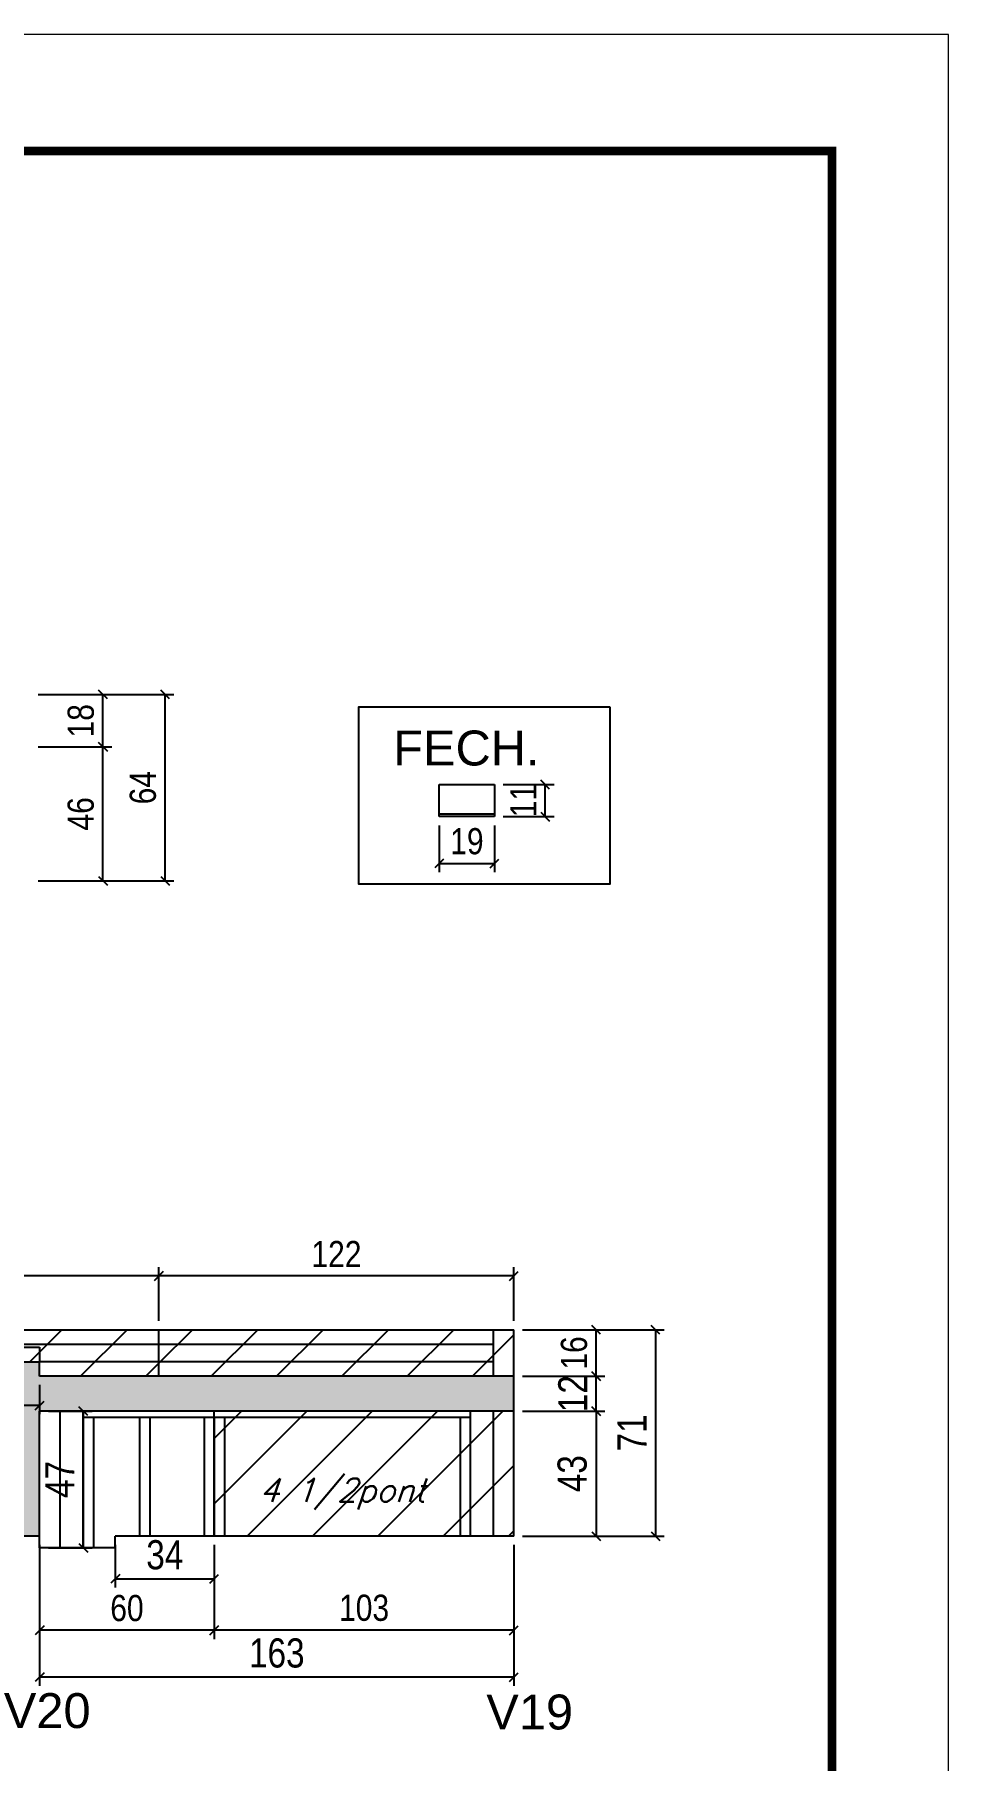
# Model space of a CAD drawing. Extents: x -10448 to -1189, y -11772 to 17235.
# Drawn here: x -9277 to -8963, y 11657 to 12250 of the extents above; entities that cross this region are included whole.
import ezdxf

# ---------------------------------------------------------------- set-up
doc = ezdxf.new("R2010")
doc.units = 0
doc.linetypes.add('DASHED', pattern=[0.75, 0.5, -0.25])
for name, color, linetype in [('5', 5, 'Continuous'), ('COTA', 241, 'Continuous'), ('Painéis', 200, 'Continuous'), ('Reaproveitamento', 251, 'Continuous'), ('SARR_2.2x7', 40, 'Continuous'), ('SARR_3.5x7', 81, 'Continuous'), ('SARR_EDITAR', 141, 'Continuous'), ('texto', 7, 'Continuous')]:
    doc.layers.add(name, color=color, linetype=linetype)
doc.layers.add('Folhas', color=255, linetype='Continuous', lineweight=9)
doc.layers.add('SARRAFO DE PRESSAO', color=251, linetype='DASHED', lineweight=9)
doc.styles.add('COTA TECNICA', font='techl___.ttf', dxfattribs={"height": 10})
doc.styles.add('COTA TECNICA-50', font='techl___.ttf', dxfattribs={"height": 9})
doc.styles.add('Romans', font='romans.shx')
doc.styles.get("Standard").update_dxf_attribs({"font": 'arial.ttf'})
doc.dimstyles.new('COTA PAINEL-50', dxfattribs={"dimtxt": 9, "dimasz": 3, "dimexe": 3, "dimexo": 3, "dimgap": 3, "dimtad": 1, "dimdec": 1, "dimzin": 12, "dimdsep": 46, "dimtxsty": 'COTA TECNICA-50', "dimblk1": 'OBLIQUE', "dimblk2": 'OBLIQUE', "dimsah": 1, "dimcen": 0.9, "dimclrd": 4, "dimclre": 4, "dimclrt": 240, "dimadec": 1, "dimazin": 3, "dimtfac": 1, "dimtdec": 1, "dimtmove": 0, "dimatfit": 3, "dimfxl": 1, "dimtolj": 1, "dimtzin": 12, "dimarcsym": 0})
doc.dimstyles.new('PAINEL', dxfattribs={"dimtxt": 10, "dimasz": 3, "dimexe": 3, "dimexo": 3, "dimgap": 3, "dimtad": 1, "dimdec": 1, "dimzin": 12, "dimdsep": 46, "dimtxsty": 'COTA TECNICA', "dimblk1": 'OBLIQUE', "dimblk2": 'OBLIQUE', "dimsah": 1, "dimcen": 0.9, "dimclrd": 4, "dimclre": 4, "dimclrt": 240, "dimadec": 1, "dimazin": 3, "dimtfac": 1, "dimtdec": 1, "dimtmove": 0, "dimatfit": 3, "dimfxl": 1, "dimtolj": 1, "dimtzin": 12, "dimarcsym": 0})
pattern_1 = [(45, (-144224.283, -11504.527), (-11.2253202, 11.2253202), [])]

# ---------------------------------------------------------------- blocks, each defined once
blk = doc.blocks.new('9999999999')
at = {"layer": 'Folhas'}
blk.add_lwpolyline([(98138.98, 34190.21), (99623.98, 34190.21), (99623.98, 35240.21), (98138.98, 35240.21)], close=True, dxfattribs=at)
at = {"layer": 'Folhas', "color": 30, "const_width": 3}
blk.add_lwpolyline([(98213.98, 34230.21), (99583.98, 34230.21), (99583.98, 35200.21), (98213.98, 35200.21)], close=True, dxfattribs=at)
blk = doc.blocks.new('_Oblique')
at = {"color": 0, "linetype": 'ByBlock', "lineweight": -2}
blk.add_line((-0.5, -0.5), (0.5, 0.5), dxfattribs=at)
blk = doc.blocks.new('*D425')
at = {"layer": 'COTA', "color": 4, "linetype": 'ByBlock', "lineweight": -2, "transparency": 16777216}
for p, q in [((-9275.63, 11730.69), (-9275.63, 11682.28)), ((-9112.63, 11730.69), (-9112.63, 11682.28)), ((-9112.63, 11685.28), (-9275.63, 11685.28))]:
    blk.add_line(p, q, dxfattribs=at)
at = {"layer": 'Defpoints', "color": 0, "linetype": 'ByBlock', "transparency": 16777216}
for p in [(-9275.63, 11733.69), (-9112.63, 11733.69), (-9275.63, 11685.28)]:
    blk.add_point(p, dxfattribs=at)
at = {"layer": 'COTA', "color": 4, "linetype": 'ByBlock', "lineweight": -2, "transparency": 16777216, "xscale": 3, "yscale": 3, "zscale": 3, "rotation": 180}
blk.add_blockref('_Oblique', (-9275.63, 11685.28), dxfattribs=at)
at = {"layer": 'COTA', "color": 4, "linetype": 'ByBlock', "lineweight": -2, "transparency": 16777216, "xscale": 3, "yscale": 3, "zscale": 3}
blk.add_blockref('_Oblique', (-9112.63, 11685.28), dxfattribs=at)
at = {"layer": 'COTA', "color": 240, "linetype": 'ByBlock', "transparency": 16777216, "insert": (-9194.13, 11693.5), "char_height": 10, "attachment_point": 5, "style": 'COTA TECNICA'}
blk.add_mtext('\\A1;163', dxfattribs=at)
blk = doc.blocks.new('*D410')
at = {"layer": 'COTA', "color": 4, "linetype": 'ByBlock', "lineweight": -2, "transparency": 16777216}
for p, q in [((-9109.63, 11776.69), (-9081.35, 11776.69)), ((-9084.35, 11776.69), (-9084.35, 11733.69)), ((-9109.63, 11733.69), (-9081.35, 11733.69))]:
    blk.add_line(p, q, dxfattribs=at)
at = {"layer": 'Defpoints', "color": 0, "linetype": 'ByBlock', "transparency": 16777216}
for p in [(-9112.63, 11776.69), (-9112.63, 11733.69), (-9084.35, 11733.69)]:
    blk.add_point(p, dxfattribs=at)
at = {"layer": 'COTA', "color": 4, "linetype": 'ByBlock', "lineweight": -2, "transparency": 16777216, "xscale": 3, "yscale": 3, "zscale": 3}
for p, rotation in [((-9084.35, 11776.69), 90), ((-9084.35, 11733.69), 270)]:
    blk.add_blockref('_Oblique', p, dxfattribs=dict(at, rotation=rotation))
at = {"layer": 'COTA', "color": 240, "linetype": 'ByBlock', "transparency": 16777216, "insert": (-9092.57, 11755.19), "char_height": 10, "attachment_point": 5, "rotation": 90, "style": 'COTA TECNICA'}
blk.add_mtext('\\A1;43', dxfattribs=at)
blk = doc.blocks.new('*D411')
at = {"layer": 'COTA', "color": 4, "linetype": 'ByBlock', "lineweight": -2, "transparency": 16777216}
for p, q in [((-9109.63, 11788.69), (-9081.35, 11788.69)), ((-9084.35, 11776.69), (-9084.35, 11788.69)), ((-9109.63, 11776.69), (-9081.35, 11776.69))]:
    blk.add_line(p, q, dxfattribs=at)
at = {"layer": 'Defpoints', "color": 0, "linetype": 'ByBlock', "transparency": 16777216}
for p in [(-9112.63, 11788.69), (-9084.35, 11788.69), (-9112.63, 11776.69)]:
    blk.add_point(p, dxfattribs=at)
at = {"layer": 'COTA', "color": 4, "linetype": 'ByBlock', "lineweight": -2, "transparency": 16777216, "xscale": 3, "yscale": 3, "zscale": 3}
for p, rotation in [((-9084.35, 11788.69), 90), ((-9084.35, 11776.69), 270)]:
    blk.add_blockref('_Oblique', p, dxfattribs=dict(at, rotation=rotation))
at = {"layer": 'COTA', "color": 240, "linetype": 'ByBlock', "transparency": 16777216, "insert": (-9092.41, 11782.69), "char_height": 10, "attachment_point": 5, "rotation": 90, "style": 'COTA TECNICA'}
blk.add_mtext('\\A1;12', dxfattribs=at)
blk = doc.blocks.new('*D393')
at = {"layer": 'COTA', "color": 4, "linetype": 'ByBlock', "lineweight": -2, "transparency": 16777216}
for p, q in [((-9109.63, 11804.69), (-9060.98, 11804.69)), ((-9063.98, 11804.69), (-9063.98, 11733.69)), ((-9109.63, 11733.69), (-9060.98, 11733.69))]:
    blk.add_line(p, q, dxfattribs=at)
at = {"layer": 'Defpoints', "color": 0, "linetype": 'ByBlock', "transparency": 16777216}
for p in [(-9112.63, 11804.69), (-9112.63, 11733.69), (-9063.98, 11733.69)]:
    blk.add_point(p, dxfattribs=at)
at = {"layer": 'COTA', "color": 4, "linetype": 'ByBlock', "lineweight": -2, "transparency": 16777216, "xscale": 3, "yscale": 3, "zscale": 3}
for p, rotation in [((-9063.98, 11804.69), 90), ((-9063.98, 11733.69), 270)]:
    blk.add_blockref('_Oblique', p, dxfattribs=dict(at, rotation=rotation))
at = {"layer": 'COTA', "color": 240, "linetype": 'ByBlock', "transparency": 16777216, "insert": (-9072.06, 11769.19), "char_height": 10, "attachment_point": 5, "rotation": 90, "style": 'COTA TECNICA'}
blk.add_mtext('\\A1;71', dxfattribs=at)
blk = doc.blocks.new('*D394')
at = {"layer": 'COTA', "color": 4, "linetype": 'ByBlock', "lineweight": -2, "transparency": 16777216}
for p, q in [((-9109.63, 11804.69), (-9081.35, 11804.69)), ((-9084.35, 11788.69), (-9084.35, 11804.69)), ((-9109.63, 11788.69), (-9081.35, 11788.69))]:
    blk.add_line(p, q, dxfattribs=at)
at = {"layer": 'Defpoints', "color": 0, "linetype": 'ByBlock', "transparency": 16777216}
for p in [(-9112.63, 11804.69), (-9084.35, 11804.69), (-9112.63, 11788.69)]:
    blk.add_point(p, dxfattribs=at)
at = {"layer": 'COTA', "color": 4, "linetype": 'ByBlock', "lineweight": -2, "transparency": 16777216, "xscale": 3, "yscale": 3, "zscale": 3}
for p, rotation in [((-9084.35, 11804.69), 90), ((-9084.35, 11788.69), 270)]:
    blk.add_blockref('_Oblique', p, dxfattribs=dict(at, rotation=rotation))
at = {"layer": 'COTA', "color": 240, "linetype": 'ByBlock', "transparency": 16777216, "insert": (-9091.94, 11796.69), "char_height": 9, "attachment_point": 5, "rotation": 90, "style": 'COTA TECNICA-50'}
blk.add_mtext('\\A1;16', dxfattribs=at)
blk = doc.blocks.new('*D415')
at = {"layer": 'COTA', "color": 4, "linetype": 'ByBlock', "lineweight": -2, "transparency": 16777216}
for p, q in [((-9234.63, 11807.69), (-9234.63, 11826.15)), ((-9112.63, 11807.69), (-9112.63, 11826.15)), ((-9112.63, 11823.15), (-9234.63, 11823.15))]:
    blk.add_line(p, q, dxfattribs=at)
at = {"layer": 'Defpoints', "color": 0, "linetype": 'ByBlock', "transparency": 16777216}
for p in [(-9234.63, 11823.15), (-9234.63, 11804.69), (-9112.63, 11804.69)]:
    blk.add_point(p, dxfattribs=at)
at = {"layer": 'COTA', "color": 4, "linetype": 'ByBlock', "lineweight": -2, "transparency": 16777216, "xscale": 3, "yscale": 3, "zscale": 3, "rotation": 180}
blk.add_blockref('_Oblique', (-9234.63, 11823.15), dxfattribs=at)
at = {"layer": 'COTA', "color": 4, "linetype": 'ByBlock', "lineweight": -2, "transparency": 16777216, "xscale": 3, "yscale": 3, "zscale": 3}
blk.add_blockref('_Oblique', (-9112.63, 11823.15), dxfattribs=at)
at = {"layer": 'COTA', "color": 240, "linetype": 'ByBlock', "transparency": 16777216, "insert": (-9173.63, 11830.7), "char_height": 9, "attachment_point": 5, "style": 'COTA TECNICA-50'}
blk.add_mtext('\\A1;122', dxfattribs=at)
blk = doc.blocks.new('*D416')
at = {"layer": 'COTA', "color": 4, "linetype": 'ByBlock', "lineweight": -2, "transparency": 16777216}
for p, q in [((-9390.66, 11807.69), (-9390.66, 11826.15)), ((-9234.63, 11807.69), (-9234.63, 11826.15)), ((-9234.63, 11823.15), (-9390.66, 11823.15))]:
    blk.add_line(p, q, dxfattribs=at)
at = {"layer": 'Defpoints', "color": 0, "linetype": 'ByBlock', "transparency": 16777216}
for p in [(-9390.66, 11823.15), (-9390.66, 11804.69), (-9234.63, 11804.69)]:
    blk.add_point(p, dxfattribs=at)
at = {"layer": 'COTA', "color": 4, "linetype": 'ByBlock', "lineweight": -2, "transparency": 16777216, "xscale": 3, "yscale": 3, "zscale": 3, "rotation": 180}
blk.add_blockref('_Oblique', (-9390.66, 11823.15), dxfattribs=at)
at = {"layer": 'COTA', "color": 4, "linetype": 'ByBlock', "lineweight": -2, "transparency": 16777216, "xscale": 3, "yscale": 3, "zscale": 3}
blk.add_blockref('_Oblique', (-9234.63, 11823.15), dxfattribs=at)
at = {"layer": 'COTA', "color": 240, "linetype": 'ByBlock', "transparency": 16777216, "insert": (-9312.64, 11830.75), "char_height": 9, "attachment_point": 5, "style": 'COTA TECNICA-50'}
blk.add_mtext('\\A1;156', dxfattribs=at)
blk = doc.blocks.new('*D401')
at = {"layer": 'COTA', "color": 4, "linetype": 'ByBlock', "lineweight": -2, "transparency": 16777216}
for p, q in [((-9276.16, 12005.02), (-9250.87, 12005.02)), ((-9253.87, 11959.02), (-9253.87, 12005.02)), ((-9276.16, 11959.02), (-9250.87, 11959.02))]:
    blk.add_line(p, q, dxfattribs=at)
at = {"layer": 'Defpoints', "color": 0, "linetype": 'ByBlock', "transparency": 16777216}
for p in [(-9279.16, 12005.02), (-9253.87, 12005.02), (-9279.16, 11959.02)]:
    blk.add_point(p, dxfattribs=at)
at = {"layer": 'COTA', "color": 4, "linetype": 'ByBlock', "lineweight": -2, "transparency": 16777216, "xscale": 3, "yscale": 3, "zscale": 3}
for p, rotation in [((-9253.87, 12005.02), 90), ((-9253.87, 11959.02), 270)]:
    blk.add_blockref('_Oblique', p, dxfattribs=dict(at, rotation=rotation))
at = {"layer": 'COTA', "color": 240, "linetype": 'ByBlock', "transparency": 16777216, "insert": (-9261.47, 11982.02), "char_height": 9, "attachment_point": 5, "rotation": 90, "style": 'COTA TECNICA-50'}
blk.add_mtext('\\A1;46', dxfattribs=at)
blk = doc.blocks.new('*D406')
at = {"layer": 'COTA', "color": 4, "linetype": 'ByBlock', "lineweight": -2, "transparency": 16777216}
for p, q in [((-9276.16, 12023.02), (-9250.87, 12023.02)), ((-9253.87, 12005.02), (-9253.87, 12023.02)), ((-9276.16, 12005.02), (-9250.87, 12005.02))]:
    blk.add_line(p, q, dxfattribs=at)
at = {"layer": 'Defpoints', "color": 0, "linetype": 'ByBlock', "transparency": 16777216}
for p in [(-9279.16, 12023.02), (-9253.87, 12023.02), (-9279.16, 12005.02)]:
    blk.add_point(p, dxfattribs=at)
at = {"layer": 'COTA', "color": 4, "linetype": 'ByBlock', "lineweight": -2, "transparency": 16777216, "xscale": 3, "yscale": 3, "zscale": 3}
for p, rotation in [((-9253.87, 12023.02), 90), ((-9253.87, 12005.02), 270)]:
    blk.add_blockref('_Oblique', p, dxfattribs=dict(at, rotation=rotation))
at = {"layer": 'COTA', "color": 240, "linetype": 'ByBlock', "transparency": 16777216, "insert": (-9261.46, 12014.02), "char_height": 9, "attachment_point": 5, "rotation": 90, "style": 'COTA TECNICA-50'}
blk.add_mtext('\\A1;18', dxfattribs=at)
blk = doc.blocks.new('*D407')
at = {"layer": 'COTA', "color": 4, "linetype": 'ByBlock', "lineweight": -2, "transparency": 16777216}
for p, q in [((-9276.16, 12023.02), (-9229.52, 12023.02)), ((-9232.52, 11959.02), (-9232.52, 12023.02)), ((-9276.16, 11959.02), (-9229.52, 11959.02))]:
    blk.add_line(p, q, dxfattribs=at)
at = {"layer": 'Defpoints', "color": 0, "linetype": 'ByBlock', "transparency": 16777216}
for p in [(-9279.16, 12023.02), (-9232.52, 12023.02), (-9279.16, 11959.02)]:
    blk.add_point(p, dxfattribs=at)
at = {"layer": 'COTA', "color": 4, "linetype": 'ByBlock', "lineweight": -2, "transparency": 16777216, "xscale": 3, "yscale": 3, "zscale": 3}
for p, rotation in [((-9232.52, 12023.02), 90), ((-9232.52, 11959.02), 270)]:
    blk.add_blockref('_Oblique', p, dxfattribs=dict(at, rotation=rotation))
at = {"layer": 'COTA', "color": 240, "linetype": 'ByBlock', "transparency": 16777216, "insert": (-9240.12, 11991.02), "char_height": 9, "attachment_point": 5, "rotation": 90, "style": 'COTA TECNICA-50'}
blk.add_mtext('\\A1;64', dxfattribs=at)
blk = doc.blocks.new('*D420')
at = {"layer": 'COTA', "color": 4, "linetype": 'ByBlock', "lineweight": -2, "transparency": 16777216}
for p, q in [((-9390.66, 11790.69), (-9390.66, 11775.65)), ((-9275.63, 11785.69), (-9275.63, 11775.65)), ((-9275.63, 11778.65), (-9390.66, 11778.65))]:
    blk.add_line(p, q, dxfattribs=at)
at = {"layer": 'Defpoints', "color": 0, "linetype": 'ByBlock', "transparency": 16777216}
for p in [(-9390.66, 11793.69), (-9275.63, 11788.69), (-9390.66, 11778.65)]:
    blk.add_point(p, dxfattribs=at)
at = {"layer": 'COTA', "color": 4, "linetype": 'ByBlock', "lineweight": -2, "transparency": 16777216, "xscale": 3, "yscale": 3, "zscale": 3, "rotation": 180}
blk.add_blockref('_Oblique', (-9390.66, 11778.65), dxfattribs=at)
at = {"layer": 'COTA', "color": 4, "linetype": 'ByBlock', "lineweight": -2, "transparency": 16777216, "xscale": 3, "yscale": 3, "zscale": 3}
blk.add_blockref('_Oblique', (-9275.63, 11778.65), dxfattribs=at)
at = {"layer": 'COTA', "color": 240, "linetype": 'ByBlock', "transparency": 16777216, "insert": (-9333.14, 11786.25), "char_height": 9, "attachment_point": 5, "style": 'COTA TECNICA-50'}
blk.add_mtext('\\A1;115', dxfattribs=at)
blk = doc.blocks.new('*D408')
at = {"layer": 'COTA', "color": 4, "linetype": 'ByBlock', "lineweight": -2, "transparency": 16777216}
for p, q in [((-9138.28, 11978.06), (-9138.28, 11961.99)), ((-9119.28, 11978.06), (-9119.28, 11961.99)), ((-9138.28, 11964.99), (-9119.28, 11964.99))]:
    blk.add_line(p, q, dxfattribs=at)
at = {"layer": 'Defpoints', "color": 0, "linetype": 'ByBlock', "transparency": 16777216}
for p in [(-9138.28, 11981.06), (-9119.28, 11981.06), (-9119.28, 11964.99)]:
    blk.add_point(p, dxfattribs=at)
at = {"layer": 'COTA', "color": 4, "linetype": 'ByBlock', "lineweight": -2, "transparency": 16777216, "xscale": 3, "yscale": 3, "zscale": 3, "rotation": 180}
blk.add_blockref('_Oblique', (-9138.28, 11964.99), dxfattribs=at)
at = {"layer": 'COTA', "color": 4, "linetype": 'ByBlock', "lineweight": -2, "transparency": 16777216, "xscale": 3, "yscale": 3, "zscale": 3}
blk.add_blockref('_Oblique', (-9119.28, 11964.99), dxfattribs=at)
at = {"layer": 'COTA', "color": 240, "linetype": 'ByBlock', "transparency": 16777216, "insert": (-9128.78, 11972.56), "char_height": 9, "attachment_point": 5, "style": 'COTA TECNICA-50'}
blk.add_mtext('\\A1;19', dxfattribs=at)
blk = doc.blocks.new('*D409')
at = {"layer": 'COTA', "color": 4, "linetype": 'ByBlock', "lineweight": -2, "transparency": 16777216}
for p, q in [((-9116.28, 11992.06), (-9098.85, 11992.06)), ((-9101.85, 11981.06), (-9101.85, 11992.06)), ((-9116.28, 11981.06), (-9098.85, 11981.06))]:
    blk.add_line(p, q, dxfattribs=at)
at = {"layer": 'Defpoints', "color": 0, "linetype": 'ByBlock', "transparency": 16777216}
for p in [(-9119.28, 11992.06), (-9101.85, 11992.06), (-9119.28, 11981.06)]:
    blk.add_point(p, dxfattribs=at)
at = {"layer": 'COTA', "color": 4, "linetype": 'ByBlock', "lineweight": -2, "transparency": 16777216, "xscale": 3, "yscale": 3, "zscale": 3}
for p, rotation in [((-9101.85, 11992.06), 90), ((-9101.85, 11981.06), 270)]:
    blk.add_blockref('_Oblique', p, dxfattribs=dict(at, rotation=rotation))
at = {"layer": 'COTA', "color": 240, "linetype": 'ByBlock', "transparency": 16777216, "insert": (-9109.4, 11986.56), "char_height": 9, "attachment_point": 5, "rotation": 90, "style": 'COTA TECNICA-50'}
blk.add_mtext('\\A1;11', dxfattribs=at)
blk = doc.blocks.new('*D423')
at = {"layer": 'COTA', "color": 4, "linetype": 'ByBlock', "lineweight": -2, "transparency": 16777216}
for p, q in [((-9215.63, 11730.69), (-9215.63, 11698.35)), ((-9112.63, 11730.69), (-9112.63, 11698.35)), ((-9112.63, 11701.35), (-9215.63, 11701.35))]:
    blk.add_line(p, q, dxfattribs=at)
at = {"layer": 'Defpoints', "color": 0, "linetype": 'ByBlock', "transparency": 16777216}
for p in [(-9215.63, 11733.69), (-9112.63, 11733.69), (-9215.63, 11701.35)]:
    blk.add_point(p, dxfattribs=at)
at = {"layer": 'COTA', "color": 4, "linetype": 'ByBlock', "lineweight": -2, "transparency": 16777216, "xscale": 3, "yscale": 3, "zscale": 3, "rotation": 180}
blk.add_blockref('_Oblique', (-9215.63, 11701.35), dxfattribs=at)
at = {"layer": 'COTA', "color": 4, "linetype": 'ByBlock', "lineweight": -2, "transparency": 16777216, "xscale": 3, "yscale": 3, "zscale": 3}
blk.add_blockref('_Oblique', (-9112.63, 11701.35), dxfattribs=at)
at = {"layer": 'COTA', "color": 240, "linetype": 'ByBlock', "transparency": 16777216, "insert": (-9164.13, 11709.04), "char_height": 9, "attachment_point": 5, "style": 'COTA TECNICA-50'}
blk.add_mtext('\\A1;103', dxfattribs=at)
blk = doc.blocks.new('*D424')
at = {"layer": 'COTA', "color": 4, "linetype": 'ByBlock', "lineweight": -2, "transparency": 16777216}
for p, q in [((-9215.63, 11730.69), (-9215.63, 11698.35)), ((-9275.63, 11726.69), (-9275.63, 11698.35)), ((-9215.63, 11701.35), (-9275.63, 11701.35))]:
    blk.add_line(p, q, dxfattribs=at)
at = {"layer": 'Defpoints', "color": 0, "linetype": 'ByBlock', "transparency": 16777216}
for p in [(-9215.63, 11733.69), (-9275.63, 11729.69), (-9275.63, 11701.35)]:
    blk.add_point(p, dxfattribs=at)
at = {"layer": 'COTA', "color": 4, "linetype": 'ByBlock', "lineweight": -2, "transparency": 16777216, "xscale": 3, "yscale": 3, "zscale": 3, "rotation": 180}
blk.add_blockref('_Oblique', (-9275.63, 11701.35), dxfattribs=at)
at = {"layer": 'COTA', "color": 4, "linetype": 'ByBlock', "lineweight": -2, "transparency": 16777216, "xscale": 3, "yscale": 3, "zscale": 3}
blk.add_blockref('_Oblique', (-9215.63, 11701.35), dxfattribs=at)
at = {"layer": 'COTA', "color": 240, "linetype": 'ByBlock', "transparency": 16777216, "insert": (-9245.63, 11708.94), "char_height": 9, "attachment_point": 5, "style": 'COTA TECNICA-50'}
blk.add_mtext('\\A1;60', dxfattribs=at)
blk = doc.blocks.new('*D412')
at = {"layer": 'COTA', "color": 4, "lineweight": -2, "transparency": 16777216}
for p, q in [((-9249.63, 11730.69), (-9249.63, 11716.04)), ((-9215.63, 11730.69), (-9215.63, 11716.04)), ((-9249.63, 11719.04), (-9215.63, 11719.04))]:
    blk.add_line(p, q, dxfattribs=at)
at = {"layer": 'Defpoints', "color": 0, "transparency": 16777216}
for p in [(-9249.63, 11733.69), (-9215.63, 11733.69), (-9215.63, 11719.04)]:
    blk.add_point(p, dxfattribs=at)
at = {"layer": 'COTA', "color": 4, "lineweight": -2, "transparency": 16777216, "xscale": 3, "yscale": 3, "zscale": 3, "rotation": 180}
blk.add_blockref('_Oblique', (-9249.63, 11719.04), dxfattribs=at)
at = {"layer": 'COTA', "color": 4, "lineweight": -2, "transparency": 16777216, "xscale": 3, "yscale": 3, "zscale": 3}
blk.add_blockref('_Oblique', (-9215.63, 11719.04), dxfattribs=at)
at = {"layer": 'COTA', "color": 240, "transparency": 16777216, "insert": (-9232.63, 11727.26), "char_height": 10, "attachment_point": 5, "style": 'COTA TECNICA'}
blk.add_mtext('\\A1;34', dxfattribs=at)
blk = doc.blocks.new('*D413')
at = {"layer": 'COTA', "color": 4, "lineweight": -2, "transparency": 16777216}
for p, q in [((-9272.63, 11776.69), (-9257.63, 11776.69)), ((-9260.63, 11729.69), (-9260.63, 11776.69)), ((-9272.63, 11729.69), (-9257.63, 11729.69))]:
    blk.add_line(p, q, dxfattribs=at)
at = {"layer": 'Defpoints', "color": 0, "transparency": 16777216}
for p in [(-9275.63, 11776.69), (-9260.63, 11776.69), (-9275.63, 11729.69)]:
    blk.add_point(p, dxfattribs=at)
at = {"layer": 'COTA', "color": 4, "lineweight": -2, "transparency": 16777216, "xscale": 3, "yscale": 3, "zscale": 3}
for p, rotation in [((-9260.63, 11776.69), 90), ((-9260.63, 11729.69), 270)]:
    blk.add_blockref('_Oblique', p, dxfattribs=dict(at, rotation=rotation))
at = {"layer": 'COTA', "color": 240, "transparency": 16777216, "insert": (-9268.7, 11753.19), "char_height": 10, "attachment_point": 5, "rotation": 90, "style": 'COTA TECNICA'}
blk.add_mtext('\\A1;47', dxfattribs=at)

msp = doc.modelspace()

# ---------------------------------------------------------------- hatches: boundary and pattern name
at = {"layer": 'COTA', "linetype": 'ByBlock'}
h = msp.add_hatch(dxfattribs=at)
h.set_pattern_fill('AR-CONC', color=256, scale=0.03)
h.set_pattern_definition([(50, (-140949.2827, -20734.1277), (5.46554007, -0.47817257), [0.5715, -6.2865]), (355, (-140949.2827, -20734.128), (-1.05730264, 5.73170536), [0.4572, -5.02921753]), (100.4514447, (-140948.827, -20734.1676), (4.40823741, 5.25353256), [0.48570026, -5.34270734]), (46.1842, (-140949.283, -20732.604), (8.13237123, -1.26126984), [0.85725, -9.42975]), (96.6355576, (-140948.605, -20732.709), (7.122124, 7.42278374), [0.7285507, -8.01406824]), (351.184151, (-140949.283, -20732.604), (7.122124, 7.42278374), [0.685799, -7.54379196]), (21, (-140948.5207, -20732.9847), (4.54843174, -3.06795595), [0.5715, -6.2865]), (326, (-140948.5207, -20732.985), (1.85406085, 5.52563898), [0.4572, -5.0292]), (71.451445, (-140948.1417, -20733.2404), (6.40249258, 2.45768307), [0.48570026, -5.34269813]), (37.5, (-140949.2827, -20734.1277), (0.092658098, 2.536651166), [0, -4.96824, 0, -5.1054, 0, -5.04825]), (7.5, (-140949.2827, -20734.1277), (2.004589875, 3.005417245), [0, -2.91084, 0, -4.85394, 0, -1.92405]), (327.5, (-140950.982, -20734.1277), (4.067717855, -0.17186232), [0, -1.905, 0, -5.9436, 0, -7.8867]), (317.5, (-140951.744, -20734.1277), (4.44387544, 0.76279473), [0, -2.4765, 0, -3.94716, 0, -5.6007])])
h.paths.add_polyline_path([(-9302.66, 11775.69), (-9302.66, 11733.69), (-9275.63, 11733.69), (-9275.63, 11776.69), (-9112.63, 11776.69), (-9112.63, 11788.69), (-9275.63, 11788.69), (-9275.63, 11793.69), (-9390.66, 11793.69), (-9767.16, 11793.69), (-10255.16, 11793.69), (-10255.16, 11775.69), (-9767.16, 11775.69)])
at = {"layer": 'Reaproveitamento', "linetype": 'ByBlock'}
h = msp.add_hatch(dxfattribs=at)
h.set_pattern_fill('ANSI31', color=256, scale=5)
h.set_pattern_definition(pattern_1)
h.paths.add_polyline_path([(-9234.63, 11788.69), (-9234.63, 11804.69), (-9390.66, 11804.69), (-9390.66, 11793.69), (-9275.63, 11793.69), (-9275.63, 11788.69)])
h = msp.add_hatch(dxfattribs=at)
h.set_pattern_fill('ANSI31', color=256, scale=5)
h.set_pattern_definition(pattern_1)
h.paths.add_polyline_path([(-9112.63, 11788.69), (-9112.63, 11804.69), (-9234.63, 11804.69), (-9234.63, 11788.69)])
h = msp.add_hatch(dxfattribs=at)
h.set_pattern_fill('ANSI31', color=256, scale=5)
h.set_pattern_definition(pattern_1)
h.paths.add_polyline_path([(-9112.63, 11733.69), (-9112.63, 11776.69), (-9215.63, 11776.69), (-9215.63, 11733.69)])

# ---------------------------------------------------------------- linework, layer by layer
at = {"linetype": 'ByBlock'}
msp.add_lwpolyline([(-9079.56, 12018.74), (-9166.05, 12018.74), (-9166.05, 11957.94), (-9079.56, 11957.94)], close=True, dxfattribs=at)
at = {"layer": 'COTA', "linetype": 'ByBlock'}
for p, q in [((-9112.63, 11776.69), (-9112.63, 11788.69)), ((-9275.63, 11733.69), (-9302.66, 11733.69))]:
    msp.add_line(p, q, dxfattribs=at)
at = {"layer": 'Painéis', "linetype": 'ByBlock'}
for p, q in [((-9138.28, 11981.06), (-9138.28, 11992.06)), ((-9138.28, 11992.06), (-9119.28, 11992.06)), ((-9119.28, 11992.06), (-9119.28, 11981.06)), ((-9119.28, 11981.06), (-9138.28, 11981.06)), ((-9234.63, 11788.69), (-9234.63, 11804.69)), ((-9112.63, 11788.69), (-9112.63, 11804.69)), ((-9275.63, 11788.69), (-9275.63, 11793.69)), ((-9112.63, 11788.69), (-9275.63, 11788.69)), ((-9112.63, 11776.69), (-9275.63, 11776.69)), ((-9275.63, 11729.69), (-9275.63, 11776.69)), ((-9215.63, 11733.69), (-9215.63, 11776.69)), ((-9112.63, 11733.69), (-9112.63, 11776.69)), ((-9112.63, 11733.69), (-9249.63, 11733.69)), ((-9249.63, 11729.69), (-9249.63, 11733.69)), ((-9249.63, 11729.69), (-9275.63, 11729.69))]:
    msp.add_line(p, q, dxfattribs=at)
at = {"layer": 'Painéis', "linetype": 'Continuous'}
msp.add_line((-9390.66, 11804.69), (-9112.63, 11804.69), dxfattribs=at)
msp.add_lwpolyline([(-9390.66, 11793.69), (-9275.63, 11793.69)], dxfattribs=at)
at = {"layer": 'SARR_2.2x7', "linetype": 'Continuous'}
for p, q in [((-9138.28, 11982.06), (-9119.28, 11982.06)), ((-9119.63, 11788.69), (-9119.63, 11804.69)), ((-9268.63, 11729.69), (-9268.63, 11776.69)), ((-9127.63, 11774.49), (-9260.63, 11774.49)), ((-9119.63, 11733.69), (-9119.63, 11776.69))]:
    msp.add_line(p, q, dxfattribs=at)
at = {"layer": 'SARR_3.5x7'}
for p, q in [((-9260.63, 11776.69), (-9260.63, 11729.69)), ((-9257.13, 11774.49), (-9257.13, 11729.69)), ((-9241.31, 11774.49), (-9241.31, 11733.69)), ((-9237.81, 11774.49), (-9237.81, 11733.69)), ((-9219.13, 11774.49), (-9219.13, 11733.69)), ((-9215.63, 11774.49), (-9215.63, 11733.69)), ((-9212.13, 11774.49), (-9212.13, 11733.69)), ((-9131.13, 11774.49), (-9131.13, 11733.69)), ((-9127.63, 11776.69), (-9127.63, 11733.69)), ((-9127.63, 11733.69), (-9131.13, 11733.69)), ((-9257.13, 11729.69), (-9260.63, 11729.69))]:
    msp.add_line(p, q, dxfattribs=at)
at = {"layer": 'SARR_EDITAR', "linetype": 'Continuous'}
for p, q in [((-9390.66, 11799.69), (-9119.63, 11799.69)), ((-9275.63, 11798.69), (-9275.63, 11793.69))]:
    msp.add_line(p, q, dxfattribs=at)
at = {"layer": 'SARR_EDITAR', "linetype": 'ByBlock'}
msp.add_line((-9119.63, 11793.69), (-9275.63, 11793.69), dxfattribs=at)
at = {"layer": 'SARR_EDITAR', "linetype": 'Continuous'}
msp.add_lwpolyline([(-9390.66, 11798.69), (-9275.63, 11798.69)], dxfattribs=at)

# ---------------------------------------------------------------- block references
at = {"layer": 'SARRAFO DE PRESSAO', "color": 6, "linetype": 'ByBlock'}
msp.add_blockref('9999999999', (-108587.26, -22990.28), dxfattribs=at)

# ---------------------------------------------------------------- texts
at = {"layer": '5', "color": 7, "linetype": 'Continuous'}
msp.add_text('FECH.', height=12, rotation=0.00004, dxfattribs=at).set_placement((-9154.12, 11998.65))
at = {"layer": '5', "linetype": 'Continuous'}
for s, rotation, p in [('V20', 0.00004, (-9287.94, 11667.75)), ('V19', 359.99996, (-9122.13, 11667.27))]:
    msp.add_text(s, height=12, rotation=rotation, dxfattribs=at).set_placement(p)
at = {"layer": 'texto', "color": 2, "insert": (-9171.56, 11748.24), "char_height": 8, "attachment_point": 5, "style": 'Romans'}
msp.add_mtext('{\\Q19;\\C256;4 1/2pont}', dxfattribs=at)

# ---------------------------------------------------------------- dimensions: what is measured, and where the dimension line sits
at = {"layer": 'COTA', "linetype": 'ByBlock'}
for base, p1, p2, angle, dimstyle, picture, middle in [((-9253.87, 12023.02), (-9279.16, 12005.02), (-9279.16, 12023.02), 90, 'COTA PAINEL-50', '*D406', (-9261.46, 12014.02)), ((-9232.52, 12023.02), (-9279.16, 11959.02), (-9279.16, 12023.02), 90, 'COTA PAINEL-50', '*D407', (-9240.12, 11991.02)), ((-9253.87, 12005.02), (-9279.16, 11959.02), (-9279.16, 12005.02), 90, 'COTA PAINEL-50', '*D401', (-9261.47, 11982.02)), ((-9101.85, 11992.06), (-9119.28, 11981.06), (-9119.28, 11992.06), 90, 'COTA PAINEL-50', '*D409', (-9109.4, 11986.56)), ((-9119.28, 11964.99), (-9138.28, 11981.06), (-9119.28, 11981.06), 180, 'COTA PAINEL-50', '*D408', (-9128.78, 11972.56)), ((-9234.63, 11823.15), (-9112.63, 11804.69), (-9234.63, 11804.69), 180, 'COTA PAINEL-50', '*D415', (-9173.63, 11830.7)), ((-9063.98, 11733.69), (-9112.63, 11804.69), (-9112.63, 11733.69), 90, 'PAINEL', '*D393', (-9072.06, 11769.19)), ((-9084.35, 11804.69), (-9112.63, 11788.69), (-9112.63, 11804.69), 90, 'COTA PAINEL-50', '*D394', (-9091.94, 11796.69)), ((-9390.66, 11778.65), (-9275.63, 11788.69), (-9390.66, 11793.69), 180, 'COTA PAINEL-50', '*D420', (-9333.14, 11786.25)), ((-9084.35, 11733.69), (-9112.63, 11776.69), (-9112.63, 11733.69), 90, 'PAINEL', '*D410', (-9092.57, 11755.19)), ((-9275.63, 11685.28), (-9112.63, 11733.69), (-9275.63, 11733.69), 180, 'PAINEL', '*D425', (-9194.13, 11693.5))]:
    dim = msp.add_linear_dim(base=base, p1=p1, p2=p2, angle=angle, dimstyle=dimstyle, dxfattribs=at)
    dim.commit()
    dim.dimension.update_dxf_attribs({"geometry": picture, "text_midpoint": middle})
dim = msp.add_linear_dim(base=(-9390.66, 11823.15), p1=(-9234.63, 11804.69), p2=(-9390.66, 11804.69), angle=180, dimstyle='COTA PAINEL-50', override={"dimtmove": 1}, dxfattribs=at)
dim.commit()
dim.dimension.update_dxf_attribs({"geometry": '*D416', "text_midpoint": (-9312.64, 11830.75)})
dim = msp.add_linear_dim(base=(-9084.35, 11788.69), p1=(-9112.63, 11776.69), p2=(-9112.63, 11788.69), angle=90, dimstyle='PAINEL', dxfattribs=at)
dim.commit()
dim.dimension.update_dxf_attribs({"geometry": '*D411', "text_midpoint": (-9084.35, 11782.69), "dimtype": 160})
at = {"layer": 'COTA'}
dim = msp.add_linear_dim(base=(-9260.63, 11776.69), p1=(-9275.63, 11729.69), p2=(-9275.63, 11776.69), angle=90, dimstyle='PAINEL', dxfattribs=at)
dim.commit()
dim.dimension.update_dxf_attribs({"geometry": '*D413', "text_midpoint": (-9268.7, 11753.19)})
at = {"layer": 'COTA', "linetype": 'ByBlock'}
dim = msp.add_linear_dim(base=(-9275.63, 11701.35), p1=(-9215.63, 11733.69), p2=(-9275.63, 11729.69), dimstyle='COTA PAINEL-50', override={"dimtmove": 1}, dxfattribs=at)
dim.commit()
dim.dimension.update_dxf_attribs({"geometry": '*D424', "text_midpoint": (-9245.63, 11708.94)})
at = {"layer": 'COTA'}
dim = msp.add_linear_dim(base=(-9215.63, 11719.04), p1=(-9249.63, 11733.69), p2=(-9215.63, 11733.69), dimstyle='PAINEL', dxfattribs=at)
dim.commit()
dim.dimension.update_dxf_attribs({"geometry": '*D412', "text_midpoint": (-9232.63, 11727.26)})
at = {"layer": 'COTA', "linetype": 'ByBlock'}
dim = msp.add_linear_dim(base=(-9215.63, 11701.35), p1=(-9112.63, 11733.69), p2=(-9215.63, 11733.69), dimstyle='COTA PAINEL-50', dxfattribs=at)
dim.commit()
dim.dimension.update_dxf_attribs({"geometry": '*D423', "text_midpoint": (-9164.13, 11709.04)})

doc.saveas('drawing.dxf')
